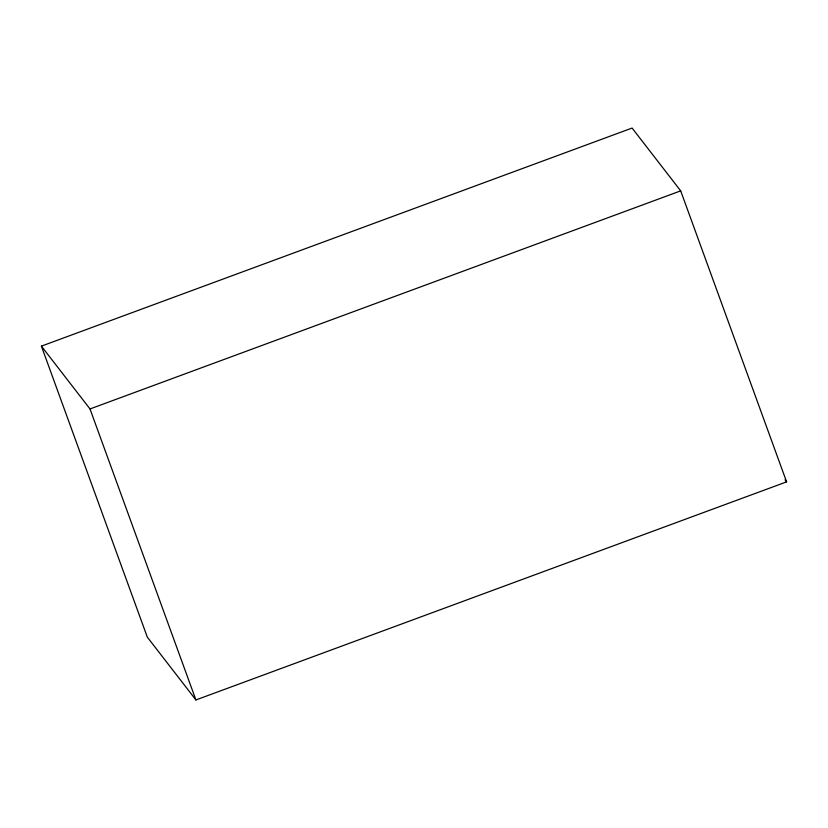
<?xml version="1.0" encoding="UTF-8"?>
<svg xmlns="http://www.w3.org/2000/svg" width="828" height="828" viewBox="0 0 828 828"><rect width="100%" height="100%" fill="white"/><g stroke="black" fill="none" stroke-linecap="round" stroke-linejoin="round"><path stroke-width="1.24" d="M41.4 346.135L632.085 128.05L680.688 190.864L786.6 481.865L195.915 699.95L147.312 637.136L41.4 346.135L90.004 408.949L195.915 699.95M90.004 408.949L680.688 190.864M785.037 479.836L786.6 481.865"/></g></svg>
